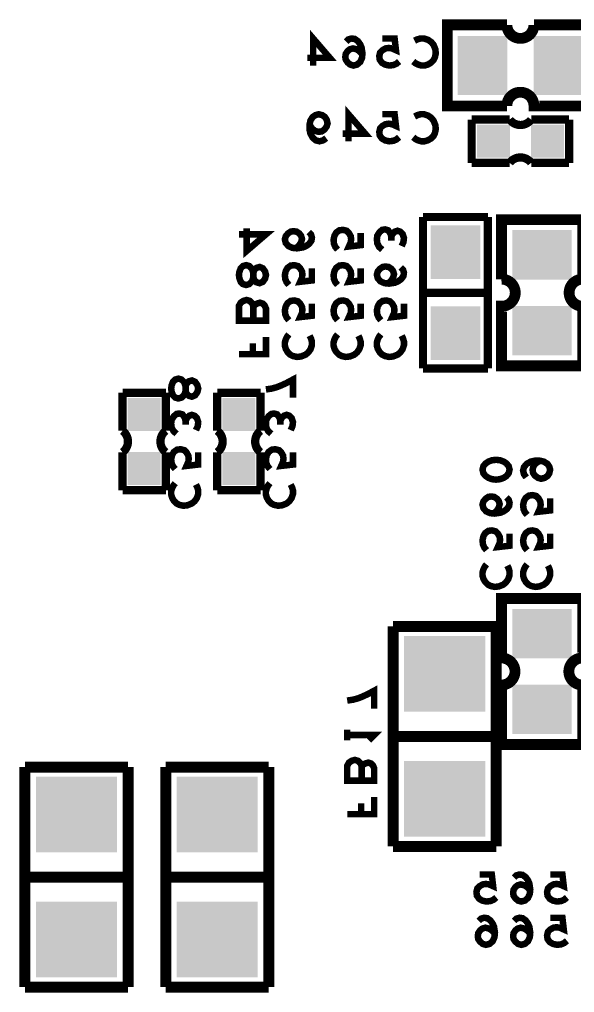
# Model space of a CAD drawing. Extents: x 0 to 200, y -10 to 130.
# Drawn here: x 11.95 to 22.2, y 10.07 to 28.05 of the extents above; entities that cross this region are included whole.
import ezdxf

# ---------------------------------------------------------------- set-up
doc = ezdxf.new("R2010")
doc.units = 0
doc.layers.get('0').update_dxf_attribs({"linetype": 'CONTINUOUS'})
doc.layers.add('MASK_BOTTOM_ART', color=6, linetype='CONTINUOUS')
doc.layers.add('SILK_BOTTOM_ART', color=5, linetype='CONTINUOUS')

# ---------------------------------------------------------------- blocks, each defined once
blk = doc.blocks.new('RECTANGLE_585')
blk.add_solid([(0.4572, 0.4953), (0.4572, -0.4953), (-0.4572, 0.4953), (-0.4572, -0.4953)])
blk = doc.blocks.new('SQUARE_586')
blk.add_solid([(0.3048, 0.3048), (0.3048, -0.3048), (-0.3048, 0.3048), (-0.3048, -0.3048)])
blk = doc.blocks.new('RECTANGLE_467')
blk.add_solid([(0.5461, 0.4572), (0.5461, -0.4572), (-0.5461, 0.4572), (-0.5461, -0.4572)])
blk = doc.blocks.new('RECTANGLE_588')
blk.add_solid([(0.7493, 0.6985), (0.7493, -0.6985), (-0.7493, 0.6985), (-0.7493, -0.6985)])
blk = doc.blocks.new('RECTANGLE_563')
blk.add_solid([(0.4572, 0.5461), (0.4572, -0.5461), (-0.4572, 0.5461), (-0.4572, -0.5461)])

msp = doc.modelspace()

# ---------------------------------------------------------------- linework, layer by layer
at = {"layer": 'SILK_BOTTOM_ART'}
for points, const_width in [([(20.95, 26.45), (19.85, 26.45), (19.85, 27.95), (20.95, 27.95)], 0.2), ([(21.45, 27.95), (22.55, 27.95), (22.55, 26.45), (21.45, 26.45), (21.45, 26.5)], 0.2), ([(17.3714, 27.1983), (17.3714, 27.6983), (17.6797, 27.34), (17.2631, 27.34)], 0.12), ([(18.2821, 27.4066), (18.2238, 27.465), (18.1738, 27.4983), (18.1071, 27.515), (18.0488, 27.4983), (18.0071, 27.465), (17.9738, 27.415), (17.9655, 27.3566), (17.9738, 27.3066), (18.0071, 27.2566), (18.0571, 27.215), (18.1155, 27.1983), (18.1821, 27.215), (18.2405, 27.265), (18.2738, 27.34), (18.2821, 27.4233), (18.2655, 27.5316), (18.2405, 27.59), (18.1988, 27.6483), (18.1405, 27.69), (18.0821, 27.6983), (18.0238, 27.6816), (17.9821, 27.64)], 0.12), ([(18.9595, 27.2733), (18.9095, 27.2316), (18.8512, 27.2066), (18.7762, 27.1983), (18.7012, 27.215), (18.6429, 27.2483), (18.6012, 27.3066), (18.5929, 27.3733), (18.6095, 27.44), (18.6512, 27.4816), (18.7095, 27.515), (18.7679, 27.5233), (18.8262, 27.515), (18.9012, 27.4816), (18.8762, 27.6983), (18.6512, 27.6983)], 0.12), ([(19.2453, 27.6566), (19.2953, 27.6816), (19.3536, 27.6983), (19.4203, 27.6983), (19.4953, 27.6733), (19.5536, 27.6316), (19.5953, 27.5816), (19.6286, 27.4983), (19.6369, 27.4233), (19.6203, 27.3483), (19.5953, 27.2983), (19.5453, 27.2483), (19.4869, 27.215), (19.4286, 27.1983), (19.3703, 27.1983), (19.3119, 27.215), (19.2619, 27.24), (19.2203, 27.2733)], 0.12), ([(18.0238, 25.7983), (18.0238, 26.2983), (18.3321, 25.94), (17.9155, 25.94)], 0.12), ([(17.6131, 25.8566), (17.5547, 25.815), (17.4881, 25.7983), (17.4214, 25.815), (17.3631, 25.865), (17.3214, 25.94), (17.3047, 26.015), (17.3047, 26.1066), (17.3214, 26.1816), (17.3631, 26.2483), (17.4131, 26.2816), (17.4714, 26.2983), (17.5381, 26.2816), (17.5881, 26.2483), (17.6214, 26.1983), (17.6381, 26.1316), (17.6214, 26.0733), (17.5797, 26.015), (17.5297, 25.9816), (17.4714, 25.9733), (17.4047, 25.99), (17.3547, 26.0316), (17.3047, 26.1066)], 0.12), ([(18.9595, 25.8733), (18.9095, 25.8316), (18.8512, 25.8066), (18.7762, 25.7983), (18.7012, 25.815), (18.6429, 25.8483), (18.6012, 25.9066), (18.5929, 25.9733), (18.6095, 26.04), (18.6512, 26.0816), (18.7095, 26.115), (18.7679, 26.1233), (18.8262, 26.115), (18.9012, 26.0816), (18.8762, 26.2983), (18.6512, 26.2983)], 0.12), ([(19.2453, 26.2566), (19.2953, 26.2816), (19.3536, 26.2983), (19.4203, 26.2983), (19.4953, 26.2733), (19.5536, 26.2316), (19.5953, 26.1816), (19.6286, 26.0983), (19.6369, 26.0233), (19.6203, 25.9483), (19.5953, 25.8983), (19.5453, 25.8483), (19.4869, 25.815), (19.4286, 25.7983), (19.3703, 25.7983), (19.3119, 25.815), (19.2619, 25.84), (19.2203, 25.8733)], 0.12), ([(20.3, 26.2), (20.3, 25.4)], 0.1524), ([(21, 26.2), (20.3, 26.2)], 0.1524), ([(22.1, 26.2), (21.4, 26.2)], 0.1524), ([(22.1, 25.4), (22.1, 26.2)], 0.1524), ([(20.3, 25.4), (21, 25.4)], 0.1524), ([(21.4, 25.4), (22.1, 25.4)], 0.1524), ([(19.4, 24.4), (19.4, 21.6)], 0.1524), ([(20.6, 24.4), (19.4, 24.4)], 0.1524), ([(20.6, 21.6), (20.6, 24.4)], 0.1524), ([(20.85, 23.25), (20.85, 24.35), (22.35, 24.35), (22.35, 23.25)], 0.2), ([(16, 24.0786), (16.5, 24.0786), (16.1417, 23.7703), (16.1417, 24.1869)], 0.12), ([(17.0566, 23.8203), (17.115, 23.8786), (17.1483, 23.9286), (17.165, 23.9953), (17.1483, 24.0536), (17.115, 24.0953), (17.065, 24.1286), (17.0066, 24.1369), (16.9566, 24.1286), (16.9066, 24.0953), (16.865, 24.0453), (16.8483, 23.9869), (16.865, 23.9203), (16.915, 23.8619), (16.99, 23.8286), (17.0733, 23.8203), (17.1816, 23.8369), (17.24, 23.8619), (17.2983, 23.9036), (17.34, 23.9619), (17.3483, 24.0203), (17.3316, 24.0786), (17.29, 24.1203)], 0.12), ([(17.8233, 23.7953), (17.7816, 23.8453), (17.7566, 23.9036), (17.7483, 23.9786), (17.765, 24.0536), (17.7983, 24.1119), (17.8566, 24.1536), (17.9233, 24.1619), (17.99, 24.1453), (18.0316, 24.1036), (18.065, 24.0453), (18.0733, 23.9869), (18.065, 23.9286), (18.0316, 23.8536), (18.2483, 23.8786), (18.2483, 24.1036)], 0.12), ([(18.6483, 23.7953), (18.59, 23.8453), (18.5566, 23.9119), (18.5483, 23.9869), (18.5566, 24.0536), (18.5983, 24.1203), (18.6483, 24.1619), (18.6983, 24.1703), (18.7566, 24.1536), (18.7983, 24.0953), (18.815, 24.0369), (18.815, 23.9619)], 0.12), ([(18.815, 24.0369), (18.84, 24.0869), (18.8816, 24.1286), (18.9316, 24.1453), (18.9816, 24.1286), (19.0233, 24.0869), (19.0483, 24.0119), (19.04, 23.9369), (19.0066, 23.8619)], 0.12), ([(16, 23.3262), (16.0083, 23.3845), (16.0333, 23.4512), (16.075, 23.4929), (16.1333, 23.5095), (16.1917, 23.4929), (16.2417, 23.4429), (16.2667, 23.3679), (16.2667, 23.2845), (16.2833, 23.2345), (16.325, 23.1929), (16.3833, 23.1762), (16.4417, 23.2012), (16.4833, 23.2595), (16.5, 23.3262), (16.4833, 23.3929), (16.4417, 23.4512), (16.3833, 23.4762), (16.325, 23.4595), (16.2833, 23.4179), (16.2667, 23.3679), (16.2667, 23.2845), (16.2417, 23.2095), (16.1917, 23.1595), (16.1333, 23.1429), (16.075, 23.1595), (16.0333, 23.2012), (16.0083, 23.2679), (16, 23.3262)], 0.12), ([(16.9233, 23.1429), (16.8816, 23.1929), (16.8566, 23.2512), (16.8483, 23.3262), (16.865, 23.4012), (16.8983, 23.4595), (16.9566, 23.5012), (17.0233, 23.5095), (17.09, 23.4929), (17.1316, 23.4512), (17.165, 23.3929), (17.1733, 23.3345), (17.165, 23.2762), (17.1316, 23.2012), (17.3483, 23.2262), (17.3483, 23.4512)], 0.12), ([(17.8233, 23.1429), (17.7816, 23.1929), (17.7566, 23.2512), (17.7483, 23.3262), (17.765, 23.4012), (17.7983, 23.4595), (17.8566, 23.5012), (17.9233, 23.5095), (17.99, 23.4929), (18.0316, 23.4512), (18.065, 23.3929), (18.0733, 23.3345), (18.065, 23.2762), (18.0316, 23.2012), (18.2483, 23.2262), (18.2483, 23.4512)], 0.12), ([(18.7566, 23.1679), (18.815, 23.2262), (18.8483, 23.2762), (18.865, 23.3429), (18.8483, 23.4012), (18.815, 23.4429), (18.765, 23.4762), (18.7066, 23.4845), (18.6566, 23.4762), (18.6066, 23.4429), (18.565, 23.3929), (18.5483, 23.3345), (18.565, 23.2679), (18.615, 23.2095), (18.69, 23.1762), (18.7733, 23.1679), (18.8816, 23.1845), (18.94, 23.2095), (18.9983, 23.2512), (19.04, 23.3095), (19.0483, 23.3679), (19.0316, 23.4262), (18.99, 23.4679)], 0.12), ([(19.4, 23), (20.6, 23)], 0.1524), ([(16.2667, 22.7405), (16.2917, 22.7738), (16.3333, 22.7988), (16.3917, 22.8155), (16.4417, 22.7988), (16.475, 22.7655), (16.5, 22.7071), (16.5, 22.4821), (16, 22.4821), (16, 22.7571), (16.0333, 22.8155), (16.0833, 22.8488), (16.1417, 22.8655), (16.2, 22.8488), (16.25, 22.7988), (16.2667, 22.7405), (16.2667, 22.4821)], 0.12), ([(16.9233, 22.4905), (16.8816, 22.5405), (16.8566, 22.5988), (16.8483, 22.6738), (16.865, 22.7488), (16.8983, 22.8071), (16.9566, 22.8488), (17.0233, 22.8571), (17.09, 22.8405), (17.1316, 22.7988), (17.165, 22.7405), (17.1733, 22.6821), (17.165, 22.6238), (17.1316, 22.5488), (17.3483, 22.5738), (17.3483, 22.7988)], 0.12), ([(17.8233, 22.4905), (17.7816, 22.5405), (17.7566, 22.5988), (17.7483, 22.6738), (17.765, 22.7488), (17.7983, 22.8071), (17.8566, 22.8488), (17.9233, 22.8571), (17.99, 22.8405), (18.0316, 22.7988), (18.065, 22.7405), (18.0733, 22.6821), (18.065, 22.6238), (18.0316, 22.5488), (18.2483, 22.5738), (18.2483, 22.7988)], 0.12), ([(18.6233, 22.4905), (18.5816, 22.5405), (18.5566, 22.5988), (18.5483, 22.6738), (18.565, 22.7488), (18.5983, 22.8071), (18.6566, 22.8488), (18.7233, 22.8571), (18.79, 22.8405), (18.8316, 22.7988), (18.865, 22.7405), (18.8733, 22.6821), (18.865, 22.6238), (18.8316, 22.5488), (19.0483, 22.5738), (19.0483, 22.7988)], 0.12), ([(22.35, 22.75), (22.35, 21.65), (20.85, 21.65), (20.85, 22.75), (20.9, 22.75)], 0.2), ([(16, 21.8631), (16.5, 21.8631), (16.5, 22.1797)], 0.12), ([(16.2583, 22.0631), (16.2583, 21.8631)], 0.12), ([(17.3066, 22.2047), (17.3316, 22.1547), (17.3483, 22.0964), (17.3483, 22.0297), (17.3233, 21.9547), (17.2816, 21.8964), (17.2316, 21.8547), (17.1483, 21.8214), (17.0733, 21.8131), (16.9983, 21.8297), (16.9483, 21.8547), (16.8983, 21.9047), (16.865, 21.9631), (16.8483, 22.0214), (16.8483, 22.0797), (16.865, 22.1381), (16.89, 22.1881), (16.9233, 22.2297)], 0.12), ([(18.2066, 22.2047), (18.2316, 22.1547), (18.2483, 22.0964), (18.2483, 22.0297), (18.2233, 21.9547), (18.1816, 21.8964), (18.1316, 21.8547), (18.0483, 21.8214), (17.9733, 21.8131), (17.8983, 21.8297), (17.8483, 21.8547), (17.7983, 21.9047), (17.765, 21.9631), (17.7483, 22.0214), (17.7483, 22.0797), (17.765, 22.1381), (17.79, 22.1881), (17.8233, 22.2297)], 0.12), ([(19.0066, 22.2047), (19.0316, 22.1547), (19.0483, 22.0964), (19.0483, 22.0297), (19.0233, 21.9547), (18.9816, 21.8964), (18.9316, 21.8547), (18.8483, 21.8214), (18.7733, 21.8131), (18.6983, 21.8297), (18.6483, 21.8547), (18.5983, 21.9047), (18.565, 21.9631), (18.5483, 22.0214), (18.5483, 22.0797), (18.565, 22.1381), (18.59, 22.1881), (18.6233, 22.2297)], 0.12), ([(19.4, 21.6), (20.6, 21.6)], 0.1524), ([(14.7483, 21.2286), (14.7566, 21.2869), (14.7816, 21.3536), (14.8233, 21.3953), (14.8816, 21.4119), (14.94, 21.3953), (14.99, 21.3453), (15.015, 21.2703), (15.015, 21.1869), (15.0316, 21.1369), (15.0733, 21.0953), (15.1316, 21.0786), (15.19, 21.1036), (15.2316, 21.1619), (15.2483, 21.2286), (15.2316, 21.2953), (15.19, 21.3536), (15.1316, 21.3786), (15.0733, 21.3619), (15.0316, 21.3203), (15.015, 21.2703), (15.015, 21.1869), (14.99, 21.1119), (14.94, 21.0619), (14.8816, 21.0453), (14.8233, 21.0619), (14.7816, 21.1036), (14.7566, 21.1703), (14.7483, 21.2286)], 0.12), ([(16.4983, 21.2119), (16.6066, 21.2286), (16.6983, 21.2536), (16.7816, 21.2869), (16.8733, 21.3286), (16.9983, 21.3953), (16.9983, 21.0619)], 0.12), ([(13.85, 21.15), (13.85, 20.45)], 0.1524), ([(14.65, 21.15), (13.85, 21.15)], 0.1524), ([(14.65, 20.45), (14.65, 21.15)], 0.1524), ([(16.4, 21.15), (15.6, 21.15)], 0.1524), ([(15.6, 21.15), (15.6, 20.45)], 0.1524), ([(16.4, 20.45), (16.4, 21.15)], 0.1524), ([(14.8483, 20.3929), (14.79, 20.4429), (14.7566, 20.5095), (14.7483, 20.5845), (14.7566, 20.6512), (14.7983, 20.7179), (14.8483, 20.7595), (14.8983, 20.7679), (14.9566, 20.7512), (14.9983, 20.6929), (15.015, 20.6345), (15.015, 20.5595)], 0.12), ([(15.015, 20.6345), (15.04, 20.6845), (15.0816, 20.7262), (15.1316, 20.7429), (15.1816, 20.7262), (15.2233, 20.6845), (15.2483, 20.6095), (15.24, 20.5345), (15.2066, 20.4595)], 0.12), ([(16.5983, 20.3929), (16.54, 20.4429), (16.5066, 20.5095), (16.4983, 20.5845), (16.5066, 20.6512), (16.5483, 20.7179), (16.5983, 20.7595), (16.6483, 20.7679), (16.7066, 20.7512), (16.7483, 20.6929), (16.765, 20.6345), (16.765, 20.5595)], 0.12), ([(16.765, 20.6345), (16.79, 20.6845), (16.8316, 20.7262), (16.8816, 20.7429), (16.9316, 20.7262), (16.9733, 20.6845), (16.9983, 20.6095), (16.99, 20.5345), (16.9566, 20.4595)], 0.12), ([(14.8233, 19.7405), (14.7816, 19.7905), (14.7566, 19.8488), (14.7483, 19.9238), (14.765, 19.9988), (14.7983, 20.0571), (14.8566, 20.0988), (14.9233, 20.1071), (14.99, 20.0905), (15.0316, 20.0488), (15.065, 19.9905), (15.0733, 19.9321), (15.065, 19.8738), (15.0316, 19.7988), (15.2483, 19.8238), (15.2483, 20.0488)], 0.12), ([(16.5733, 19.7405), (16.5316, 19.7905), (16.5066, 19.8488), (16.4983, 19.9238), (16.515, 19.9988), (16.5483, 20.0571), (16.6066, 20.0988), (16.6733, 20.1071), (16.74, 20.0905), (16.7816, 20.0488), (16.815, 19.9905), (16.8233, 19.9321), (16.815, 19.8738), (16.7816, 19.7988), (16.9983, 19.8238), (16.9983, 20.0488)], 0.12), ([(13.85, 20.05), (13.85, 19.35)], 0.1524), ([(14.65, 19.35), (14.65, 20.05)], 0.1524), ([(15.6, 20.05), (15.6, 19.35)], 0.1524), ([(16.4, 19.35), (16.4, 20.05)], 0.1524), ([(21, 19.7286), (20.9833, 19.6619), (20.9417, 19.6119), (20.8917, 19.5786), (20.825, 19.5536), (20.75, 19.5453), (20.675, 19.5536), (20.6083, 19.5786), (20.5583, 19.6119), (20.5167, 19.6619), (20.5, 19.7286), (20.5167, 19.7953), (20.5583, 19.8453), (20.6083, 19.8786), (20.675, 19.9036), (20.75, 19.9119), (20.825, 19.9036), (20.8917, 19.8786), (20.9417, 19.8453), (20.9833, 19.7953), (21, 19.7286)], 0.12), ([(21.3083, 19.5869), (21.2667, 19.6453), (21.25, 19.7119), (21.2667, 19.7786), (21.3167, 19.8369), (21.3917, 19.8786), (21.4667, 19.8953), (21.5583, 19.8953), (21.6333, 19.8786), (21.7, 19.8369), (21.7333, 19.7869), (21.75, 19.7286), (21.7333, 19.6619), (21.7, 19.6119), (21.65, 19.5786), (21.5833, 19.5619), (21.525, 19.5786), (21.4667, 19.6203), (21.4333, 19.6703), (21.425, 19.7286), (21.4417, 19.7953), (21.4833, 19.8453), (21.5583, 19.8953)], 0.12), ([(13.85, 19.35), (14.65, 19.35)], 0.1524), ([(15.2066, 19.4547), (15.2316, 19.4047), (15.2483, 19.3464), (15.2483, 19.2797), (15.2233, 19.2047), (15.1816, 19.1464), (15.1316, 19.1047), (15.0483, 19.0714), (14.9733, 19.0631), (14.8983, 19.0797), (14.8483, 19.1047), (14.7983, 19.1547), (14.765, 19.2131), (14.7483, 19.2714), (14.7483, 19.3297), (14.765, 19.3881), (14.79, 19.4381), (14.8233, 19.4797)], 0.12), ([(15.6, 19.35), (16.4, 19.35)], 0.1524), ([(16.9566, 19.4547), (16.9816, 19.4047), (16.9983, 19.3464), (16.9983, 19.2797), (16.9733, 19.2047), (16.9316, 19.1464), (16.8816, 19.1047), (16.7983, 19.0714), (16.7233, 19.0631), (16.6483, 19.0797), (16.5983, 19.1047), (16.5483, 19.1547), (16.515, 19.2131), (16.4983, 19.2714), (16.4983, 19.3297), (16.515, 19.3881), (16.54, 19.4381), (16.5733, 19.4797)], 0.12), ([(20.7083, 18.9179), (20.7667, 18.9762), (20.8, 19.0262), (20.8167, 19.0929), (20.8, 19.1512), (20.7667, 19.1929), (20.7167, 19.2262), (20.6583, 19.2345), (20.6083, 19.2262), (20.5583, 19.1929), (20.5167, 19.1429), (20.5, 19.0845), (20.5167, 19.0179), (20.5667, 18.9595), (20.6417, 18.9262), (20.725, 18.9179), (20.8333, 18.9345), (20.8917, 18.9595), (20.95, 19.0012), (20.9917, 19.0595), (21, 19.1179), (20.9833, 19.1762), (20.9417, 19.2179)], 0.12), ([(21.325, 18.8929), (21.2833, 18.9429), (21.2583, 19.0012), (21.25, 19.0762), (21.2667, 19.1512), (21.3, 19.2095), (21.3583, 19.2512), (21.425, 19.2595), (21.4917, 19.2429), (21.5333, 19.2012), (21.5667, 19.1429), (21.575, 19.0845), (21.5667, 19.0262), (21.5333, 18.9512), (21.75, 18.9762), (21.75, 19.2012)], 0.12), ([(20.575, 18.2405), (20.5333, 18.2905), (20.5083, 18.3488), (20.5, 18.4238), (20.5167, 18.4988), (20.55, 18.5571), (20.6083, 18.5988), (20.675, 18.6071), (20.7417, 18.5905), (20.7833, 18.5488), (20.8167, 18.4905), (20.825, 18.4321), (20.8167, 18.3738), (20.7833, 18.2988), (21, 18.3238), (21, 18.5488)], 0.12), ([(21.325, 18.2405), (21.2833, 18.2905), (21.2583, 18.3488), (21.25, 18.4238), (21.2667, 18.4988), (21.3, 18.5571), (21.3583, 18.5988), (21.425, 18.6071), (21.4917, 18.5905), (21.5333, 18.5488), (21.5667, 18.4905), (21.575, 18.4321), (21.5667, 18.3738), (21.5333, 18.2988), (21.75, 18.3238), (21.75, 18.5488)], 0.12), ([(20.9583, 17.9547), (20.9833, 17.9047), (21, 17.8464), (21, 17.7797), (20.975, 17.7047), (20.9333, 17.6464), (20.8833, 17.6047), (20.8, 17.5714), (20.725, 17.5631), (20.65, 17.5797), (20.6, 17.6047), (20.55, 17.6547), (20.5167, 17.7131), (20.5, 17.7714), (20.5, 17.8297), (20.5167, 17.8881), (20.5417, 17.9381), (20.575, 17.9797)], 0.12), ([(21.7083, 17.9547), (21.7333, 17.9047), (21.75, 17.8464), (21.75, 17.7797), (21.725, 17.7047), (21.6833, 17.6464), (21.6333, 17.6047), (21.55, 17.5714), (21.475, 17.5631), (21.4, 17.5797), (21.35, 17.6047), (21.3, 17.6547), (21.2667, 17.7131), (21.25, 17.7714), (21.25, 17.8297), (21.2667, 17.8881), (21.2917, 17.9381), (21.325, 17.9797)], 0.12), ([(20.85, 16.25), (20.85, 17.35), (22.35, 17.35), (22.35, 16.25), (22.3, 16.25)], 0.2), ([(18.8475, 12.768), (18.8475, 16.832)], 0.2032), ([(18.8475, 16.832), (20.7525, 16.832)], 0.2032), ([(20.7525, 16.832), (20.7525, 12.768)], 0.2032), ([(22.35, 15.75), (22.35, 14.65), (20.85, 14.65), (20.85, 15.75)], 0.2), ([(18, 15.4619), (18.1083, 15.4786), (18.2, 15.5036), (18.2833, 15.5369), (18.375, 15.5786), (18.5, 15.6453), (18.5, 15.3119)], 0.12), ([(18, 14.7262), (18, 14.9262)], 0.12), ([(18, 14.8262), (18.5, 14.8262), (18.4, 14.7262)], 0.12), ([(18.8475, 14.8), (20.7525, 14.8)], 0.2032), ([(18.2667, 14.2405), (18.2917, 14.2738), (18.3333, 14.2988), (18.3917, 14.3155), (18.4417, 14.2988), (18.475, 14.2655), (18.5, 14.2071), (18.5, 13.9821), (18, 13.9821), (18, 14.2571), (18.0333, 14.3155), (18.0833, 14.3488), (18.1417, 14.3655), (18.2, 14.3488), (18.25, 14.2988), (18.2667, 14.2405), (18.2667, 13.9821)], 0.12), ([(12.0475, 10.168), (12.0475, 14.232)], 0.2032), ([(12.0475, 14.232), (13.9525, 14.232)], 0.2032), ([(13.9525, 14.232), (13.9525, 10.168)], 0.2032), ([(14.6475, 10.168), (14.6475, 14.232)], 0.2032), ([(14.6475, 14.232), (16.5525, 14.232)], 0.2032), ([(16.5525, 14.232), (16.5525, 10.168)], 0.2032), ([(18, 13.3631), (18.5, 13.3631), (18.5, 13.6797)], 0.12), ([(18.2583, 13.5631), (18.2583, 13.3631)], 0.12), ([(20.7525, 12.768), (18.8475, 12.768)], 0.2032), ([(12.0475, 12.2), (13.9525, 12.2)], 0.2032), ([(14.6475, 12.2), (16.5525, 12.2)], 0.2032), ([(20.7547, 11.8233), (20.7047, 11.7816), (20.6464, 11.7566), (20.5714, 11.7483), (20.4964, 11.765), (20.4381, 11.7983), (20.3964, 11.8566), (20.3881, 11.9233), (20.4047, 11.99), (20.4464, 12.0316), (20.5047, 12.065), (20.5631, 12.0733), (20.6214, 12.065), (20.6964, 12.0316), (20.6714, 12.2483), (20.4464, 12.2483)], 0.12), ([(21.3821, 11.9566), (21.3238, 12.015), (21.2738, 12.0483), (21.2071, 12.065), (21.1488, 12.0483), (21.1071, 12.015), (21.0738, 11.965), (21.0655, 11.9066), (21.0738, 11.8566), (21.1071, 11.8066), (21.1571, 11.765), (21.2155, 11.7483), (21.2821, 11.765), (21.3405, 11.815), (21.3738, 11.89), (21.3821, 11.9733), (21.3655, 12.0816), (21.3405, 12.14), (21.2988, 12.1983), (21.2405, 12.24), (21.1821, 12.2483), (21.1238, 12.2316), (21.0821, 12.19)], 0.12), ([(22.0595, 11.8233), (22.0095, 11.7816), (21.9512, 11.7566), (21.8762, 11.7483), (21.8012, 11.765), (21.7429, 11.7983), (21.7012, 11.8566), (21.6929, 11.9233), (21.7095, 11.99), (21.7512, 12.0316), (21.8095, 12.065), (21.8679, 12.0733), (21.9262, 12.065), (22.0012, 12.0316), (21.9762, 12.2483), (21.7512, 12.2483)], 0.12), ([(20.7297, 11.1566), (20.6714, 11.215), (20.6214, 11.2483), (20.5547, 11.265), (20.4964, 11.2483), (20.4547, 11.215), (20.4214, 11.165), (20.4131, 11.1066), (20.4214, 11.0566), (20.4547, 11.0066), (20.5047, 10.965), (20.5631, 10.9483), (20.6297, 10.965), (20.6881, 11.015), (20.7214, 11.09), (20.7297, 11.1733), (20.7131, 11.2816), (20.6881, 11.34), (20.6464, 11.3983), (20.5881, 11.44), (20.5297, 11.4483), (20.4714, 11.4316), (20.4297, 11.39)], 0.12), ([(21.3821, 11.1566), (21.3238, 11.215), (21.2738, 11.2483), (21.2071, 11.265), (21.1488, 11.2483), (21.1071, 11.215), (21.0738, 11.165), (21.0655, 11.1066), (21.0738, 11.0566), (21.1071, 11.0066), (21.1571, 10.965), (21.2155, 10.9483), (21.2821, 10.965), (21.3405, 11.015), (21.3738, 11.09), (21.3821, 11.1733), (21.3655, 11.2816), (21.3405, 11.34), (21.2988, 11.3983), (21.2405, 11.44), (21.1821, 11.4483), (21.1238, 11.4316), (21.0821, 11.39)], 0.12), ([(22.0595, 11.0233), (22.0095, 10.9816), (21.9512, 10.9566), (21.8762, 10.9483), (21.8012, 10.965), (21.7429, 10.9983), (21.7012, 11.0566), (21.6929, 11.1233), (21.7095, 11.19), (21.7512, 11.2316), (21.8095, 11.265), (21.8679, 11.2733), (21.9262, 11.265), (22.0012, 11.2316), (21.9762, 11.4483), (21.7512, 11.4483)], 0.12), ([(13.9525, 10.168), (12.0475, 10.168)], 0.2032), ([(16.5525, 10.168), (14.6475, 10.168)], 0.2032)]:
    msp.add_lwpolyline(points, dxfattribs=dict(at, const_width=const_width))
for points, const_width in [([(20.95, 27.95, 1), (21.45, 27.95)], 0.2), ([(21.45, 26.45, 1.0202), (20.95, 26.45)], 0.2), ([(21, 26.2, 0.5), (21.4, 26.2)], 0.1524), ([(21.4, 25.4, 0.5), (21, 25.4)], 0.1524), ([(20.85, 22.75, 1.0202), (20.85, 23.25)], 0.2), ([(22.35, 23.25, 1), (22.35, 22.75)], 0.2), ([(13.85, 20.05, 0.5), (13.85, 20.45)], 0.1524), ([(14.65, 20.45, 0.5), (14.65, 20.05)], 0.1524), ([(15.6, 20.05, 0.5), (15.6, 20.45)], 0.1524), ([(16.4, 20.45, 0.5), (16.4, 20.05)], 0.1524), ([(20.85, 15.75, 1), (20.85, 16.25)], 0.2), ([(22.35, 16.25, 1.0202), (22.35, 15.75)], 0.2)]:
    msp.add_lwpolyline(points, format="xyb", dxfattribs=dict(at, const_width=const_width))

# ---------------------------------------------------------------- block references
at = {"layer": 'MASK_BOTTOM_ART'}
for name, p in [('RECTANGLE_563', (20.5, 27.2)), ('RECTANGLE_563', (21.9, 27.2)), ('SQUARE_586', (20.7, 25.8)), ('SQUARE_586', (21.7, 25.8)), ('RECTANGLE_585', (20, 23.75)), ('RECTANGLE_467', (21.6, 23.7)), ('RECTANGLE_585', (20, 22.25)), ('RECTANGLE_467', (21.6, 22.3)), ('SQUARE_586', (14.25, 20.75)), ('SQUARE_586', (16, 20.75)), ('SQUARE_586', (14.25, 19.75)), ('SQUARE_586', (16, 19.75)), ('RECTANGLE_467', (21.6, 16.7)), ('RECTANGLE_588', (19.8, 15.9557)), ('RECTANGLE_467', (21.6, 15.3)), ('RECTANGLE_588', (19.8, 13.6443)), ('RECTANGLE_588', (13, 13.3557)), ('RECTANGLE_588', (15.6, 13.3557)), ('RECTANGLE_588', (13, 11.0443)), ('RECTANGLE_588', (15.6, 11.0443))]:
    msp.add_blockref(name, p, dxfattribs=at)

doc.saveas('drawing.dxf')
